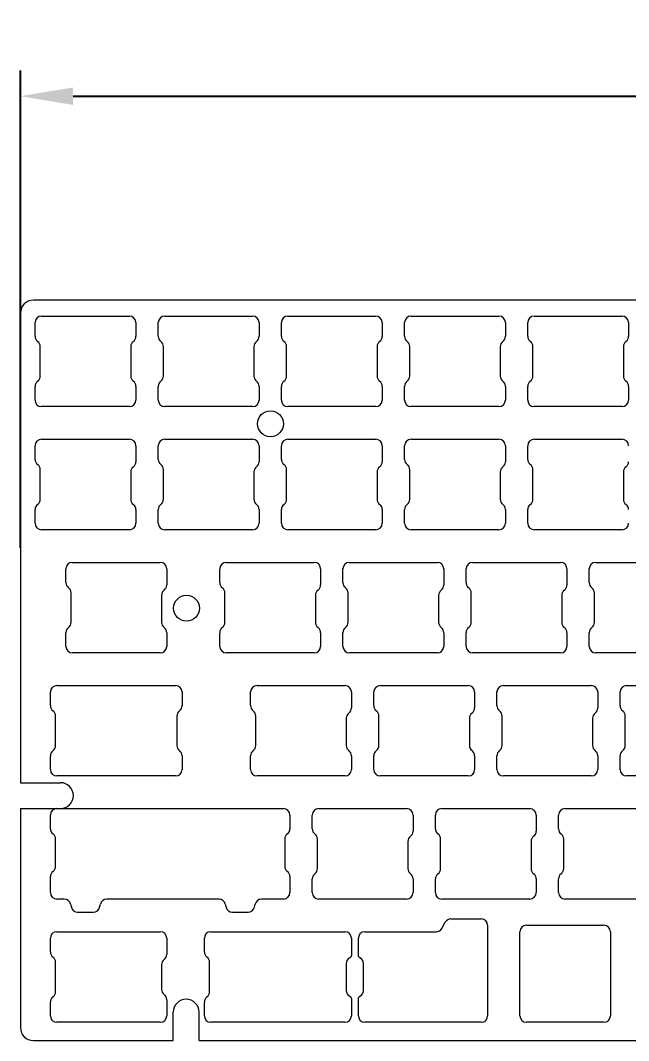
# Model space of a CAD drawing. Header units: millimetres. Extents: x 199 to 380, y 203 to 346.
# Drawn here: x 199.1 to 246.1, y 203.3 to 282.2 of the extents above; entities that cross this region are included whole.
import ezdxf

# ---------------------------------------------------------------- set-up
doc = ezdxf.new("R2010")
doc.units = ezdxf.units.MM
doc.header["$PDSIZE"] = -1
doc.linetypes.add('SLD-实线', pattern=[0])
doc.dimstyles.new('ISO-25', dxfattribs={"dimtxt": 2.5, "dimasz": 2.5, "dimexe": 1.25, "dimexo": 0.625, "dimtad": 1, "dimtxsty": 'Standard', "dimcen": 2.5, "dimadec": 0, "dimazin": 0, "dimtfac": 1, "dimtmove": 0, "dimatfit": 3, "dimfxl": 0, "dimarcsym": 0})

# ---------------------------------------------------------------- blocks, each defined once
blk = doc.blocks.new('*D1')
at = {"color": 0, "lineweight": -2}
for p, q in [((199.097, 241.388), (199.097, 278.333)), ((380.461, 231.913), (380.461, 278.333)), ((203.177, 276.333), (376.381, 276.333))]:
    blk.add_line(p, q, dxfattribs=at)
at = {"color": 0}
for points in [[(203.177, 277.013), (203.177, 275.653), (199.097, 276.333)], [(376.381, 277.013), (376.381, 275.653), (380.461, 276.333)]]:
    blk.add_solid(points, dxfattribs=at)
at = {"layer": 'Defpoints', "color": 0}
for p in [(380.461, 276.333), (199.097, 241.388), (380.461, 231.913)]:
    blk.add_point(p, dxfattribs=at)
at = {"color": 0, "insert": (289.779, 279.899), "char_height": 3.5, "attachment_point": 5}
blk.add_mtext('362,73', dxfattribs=at)

msp = doc.modelspace()

# ---------------------------------------------------------------- linework, layer by layer
at = {"color": 7, "linetype": 'SLD-实线', "lineweight": 15}
for p, q in [((379.4614, 260.551), (200.0971, 260.551)), ((199.097, 259.551), (199.097, 223.2255)), ((200.7282, 259.3202), (207.5278, 259.3202)), ((210.2533, 259.3202), (217.0528, 259.3202)), ((219.7783, 259.3202), (226.5778, 259.3202)), ((229.3033, 259.3202), (236.1028, 259.3202)), ((238.8283, 259.3202), (245.6278, 259.3202)), ((200.2283, 257.7603), (200.2283, 258.8202)), ((208.0278, 258.8202), (208.0278, 257.7603)), ((209.7533, 257.7603), (209.7533, 258.8202)), ((217.5528, 258.8202), (217.5528, 257.7603)), ((219.2783, 257.7603), (219.2783, 258.8202)), ((227.0778, 258.8202), (227.0778, 257.7603)), ((228.8033, 257.7603), (228.8033, 258.8202)), ((236.6028, 258.8202), (236.6028, 257.7603)), ((238.3283, 257.7603), (238.3283, 258.8202)), ((246.1278, 258.8202), (246.1278, 257.7603)), ((200.6288, 254.6811), (200.6288, 256.9598)), ((207.6272, 256.9598), (207.6272, 254.6811)), ((210.1538, 254.6811), (210.1538, 256.9598)), ((217.1522, 256.9598), (217.1522, 254.6811)), ((219.6788, 254.6811), (219.6788, 256.9598)), ((226.6772, 256.9598), (226.6772, 254.6811)), ((229.2038, 254.6811), (229.2038, 256.9598)), ((236.2022, 256.9598), (236.2022, 254.6811)), ((238.7288, 254.6811), (238.7288, 256.9598)), ((245.7272, 256.9598), (245.7272, 254.6811)), ((200.2283, 252.8202), (200.2283, 253.8807)), ((208.0278, 253.8807), (208.0278, 252.8201)), ((209.7533, 252.8202), (209.7533, 253.8807)), ((217.5528, 253.8807), (217.5528, 252.8201)), ((219.2783, 252.8202), (219.2783, 253.8807)), ((227.0778, 253.8807), (227.0778, 252.8202)), ((228.8033, 252.8202), (228.8033, 253.8807)), ((236.6028, 253.8807), (236.6028, 252.8202)), ((238.3283, 252.8202), (238.3283, 253.8807)), ((246.1278, 253.8807), (246.1278, 252.8202)), ((207.5278, 252.3202), (200.7282, 252.3202)), ((217.0528, 252.3202), (210.2532, 252.3202)), ((226.5778, 252.3202), (219.7782, 252.3202)), ((236.1028, 252.3202), (229.3032, 252.3202)), ((245.6278, 252.3202), (238.8282, 252.3202)), ((200.7326, 249.7956), (207.5321, 249.7956)), ((210.2575, 249.7956), (217.0571, 249.7956)), ((219.7826, 249.7956), (226.5821, 249.7956)), ((229.3076, 249.7956), (236.1071, 249.7956)), ((238.8326, 249.7956), (245.6321, 249.7956)), ((200.2326, 248.2357), (200.2326, 249.2956)), ((208.0321, 249.2956), (208.0321, 248.0552)), ((209.7576, 248.2357), (209.7576, 249.2957)), ((217.5571, 249.2956), (217.5571, 248.0552)), ((219.2826, 248.2357), (219.2826, 249.2957)), ((227.0821, 249.2956), (227.0821, 248.0552)), ((228.8076, 248.2357), (228.8076, 249.2956)), ((236.6071, 249.2956), (236.6071, 248.0552)), ((238.3326, 248.2357), (238.3326, 249.2956)), ((200.6331, 245.1566), (200.6331, 247.4353)), ((207.6331, 247.256), (207.6331, 245.1557)), ((210.1581, 245.1566), (210.1581, 247.4353)), ((217.1581, 247.256), (217.1581, 245.1557)), ((219.6831, 245.1566), (219.6831, 247.4353)), ((226.6831, 247.256), (226.6831, 245.1557)), ((229.2081, 245.1566), (229.2081, 247.4353)), ((236.2081, 247.256), (236.2081, 245.1557)), ((238.7331, 245.1566), (238.7331, 247.4353)), ((245.7331, 247.256), (245.7331, 245.1557)), ((200.2326, 243.2956), (200.2326, 244.3561)), ((208.0321, 244.3565), (208.0321, 243.2956)), ((209.7576, 243.2956), (209.7576, 244.3561)), ((217.5571, 244.3565), (217.5571, 243.2956)), ((219.2826, 243.2956), (219.2826, 244.3561)), ((227.0821, 244.3565), (227.0821, 243.2956)), ((228.8076, 243.2956), (228.8076, 244.3561)), ((236.6071, 244.3565), (236.6071, 243.2956)), ((238.3326, 243.2956), (238.3326, 244.3561)), ((207.5321, 242.7956), (200.7325, 242.7956)), ((217.0571, 242.7956), (210.2575, 242.7956)), ((226.5821, 242.7956), (219.7825, 242.7956)), ((236.1071, 242.7956), (229.3075, 242.7956)), ((245.6321, 242.7956), (238.8325, 242.7956)), ((203.1126, 240.2711), (209.9121, 240.2711)), ((215.0173, 240.2683), (221.8169, 240.2683)), ((224.5423, 240.2683), (231.3419, 240.2683)), ((234.0673, 240.2683), (240.8669, 240.2683)), ((243.5923, 240.2683), (250.3919, 240.2683)), ((202.6126, 238.7112), (202.6126, 239.7711)), ((210.4121, 239.7711), (210.4121, 238.5307)), ((214.5173, 238.7084), (214.5173, 239.7683)), ((222.3168, 239.7683), (222.3168, 238.5279)), ((224.0423, 238.7084), (224.0423, 239.7683)), ((231.8418, 239.7683), (231.8418, 238.5279)), ((233.5673, 238.7084), (233.5673, 239.7683)), ((241.3668, 239.7683), (241.3668, 238.5279)), ((243.0923, 238.7084), (243.0923, 239.7683)), ((203.0131, 235.632), (203.0131, 237.9108)), ((210.0131, 237.7315), (210.0131, 235.6311)), ((214.9179, 235.6292), (214.9179, 237.908)), ((221.9179, 237.7287), (221.9179, 235.6283)), ((224.4429, 235.6292), (224.4429, 237.908)), ((231.4429, 237.7287), (231.4429, 235.6283)), ((233.9679, 235.6292), (233.9679, 237.908)), ((240.9679, 237.7287), (240.9679, 235.6283)), ((243.4929, 235.6292), (243.4929, 237.908)), ((202.6126, 233.7711), (202.6126, 234.8316)), ((210.4121, 234.8319), (210.4121, 233.7711)), ((214.5173, 233.7683), (214.5173, 234.8288)), ((222.3168, 234.8291), (222.3168, 233.7683)), ((224.0423, 233.7683), (224.0423, 234.8288)), ((231.8418, 234.8291), (231.8418, 233.7683)), ((233.5673, 233.7683), (233.5673, 234.8288)), ((241.3668, 234.8291), (241.3668, 233.7683)), ((243.0923, 233.7683), (243.0923, 234.8288)), ((209.9121, 233.2711), (203.1125, 233.2711)), ((221.8168, 233.2683), (215.0173, 233.2683)), ((231.3418, 233.2683), (224.5423, 233.2683)), ((240.8669, 233.2683), (234.0673, 233.2683)), ((250.3918, 233.2683), (243.5923, 233.2683)), ((201.9191, 230.7451), (211.1002, 230.7451)), ((217.4011, 230.7457), (224.2007, 230.7457)), ((226.9261, 230.7457), (233.7257, 230.7457)), ((236.4511, 230.7457), (243.2507, 230.7457)), ((245.9761, 230.7457), (252.7757, 230.7457)), ((201.4191, 229.1857), (201.4191, 230.2451)), ((211.6002, 230.2451), (211.6002, 229.1857)), ((216.9011, 229.1858), (216.9011, 230.2457)), ((224.7007, 230.2457), (224.7007, 229.0053)), ((226.4261, 229.1858), (226.4261, 230.2457)), ((234.2257, 230.2457), (234.2257, 229.0053)), ((235.9511, 229.1858), (235.9511, 230.2457)), ((243.7507, 230.2457), (243.7507, 229.0053)), ((245.4761, 229.1858), (245.4761, 230.2457)), ((201.8191, 226.1053), (201.8191, 228.3856)), ((211.2001, 228.3856), (211.2001, 226.1053)), ((217.3017, 226.1066), (217.3017, 228.3853)), ((224.3017, 228.2061), (224.3017, 226.1057)), ((226.8267, 226.1066), (226.8267, 228.3853)), ((233.8267, 228.2061), (233.8267, 226.1057)), ((236.3517, 226.1066), (236.3517, 228.3853)), ((243.3517, 228.2061), (243.3517, 226.1057)), ((245.8767, 226.1066), (245.8767, 228.3853)), ((201.4191, 224.2452), (201.4191, 225.3052)), ((211.6002, 225.3052), (211.6002, 224.2451)), ((216.9011, 224.2457), (216.9011, 225.3062)), ((224.7007, 225.3065), (224.7007, 224.2456)), ((226.4261, 224.2457), (226.4261, 225.3062)), ((234.2257, 225.3065), (234.2257, 224.2456)), ((235.9511, 224.2457), (235.9511, 225.3062)), ((243.7507, 225.3065), (243.7507, 224.2456)), ((245.4761, 224.2456), (245.4761, 225.3062)), ((211.1002, 223.7452), (201.919, 223.7452)), ((224.2007, 223.7457), (217.4011, 223.7457)), ((233.7257, 223.7457), (226.9261, 223.7457)), ((243.2507, 223.7457), (236.4511, 223.7457)), ((252.7757, 223.7457), (245.9761, 223.7457)), ((199.097, 223.2255), (202.1905, 223.2255)), ((199.097, 221.2255), (199.097, 204.276)), ((199.097, 221.2255), (202.1905, 221.2255)), ((201.9189, 221.2201), (219.4349, 221.2201)), ((222.1615, 221.2207), (228.9611, 221.2207)), ((231.6865, 221.2207), (238.486, 221.2207)), ((241.2115, 221.2207), (248.011, 221.2207)), ((201.4189, 219.6607), (201.4189, 220.7201)), ((219.9349, 220.7201), (219.9349, 219.6606)), ((221.6615, 219.6608), (221.6615, 220.7207)), ((229.461, 220.7207), (229.461, 219.4803)), ((231.1865, 219.6608), (231.1865, 220.7207)), ((238.986, 220.7207), (238.986, 219.4803)), ((240.7115, 219.6608), (240.7115, 220.7207)), ((201.8189, 216.7601), (201.8189, 218.8606)), ((219.5349, 218.8607), (219.5349, 216.76)), ((222.0621, 216.5817), (222.0621, 218.8604)), ((229.0621, 218.6811), (229.0621, 216.5808)), ((231.5871, 216.5817), (231.5871, 218.8604)), ((238.5871, 218.6811), (238.5871, 216.5808)), ((241.1121, 216.5817), (241.1121, 218.8604)), ((201.4189, 214.7201), (201.4189, 215.96)), ((219.9349, 215.9601), (219.9349, 214.7201)), ((221.6615, 214.7207), (221.6615, 215.7812)), ((229.461, 215.7816), (229.461, 214.7207)), ((231.1865, 214.7207), (231.1865, 215.7812)), ((238.986, 215.7816), (238.986, 214.7207)), ((240.7115, 214.7207), (240.7115, 215.7812)), ((202.491, 214.2202), (201.9189, 214.2202)), ((214.4559, 214.2202), (205.7718, 214.2202)), ((219.4349, 214.2202), (217.7367, 214.2202)), ((228.961, 214.2207), (222.1615, 214.2207)), ((238.486, 214.2207), (231.6865, 214.2207)), ((248.011, 214.2207), (241.2115, 214.2207)), ((202.9761, 213.8414), (203.0367, 213.5989)), ((203.5218, 213.2201), (204.741, 213.2201)), ((205.2261, 213.5989), (205.2867, 213.8414)), ((214.9409, 213.8414), (215.0016, 213.5989)), ((215.4867, 213.2201), (216.7059, 213.2201)), ((217.1909, 213.5989), (217.2516, 213.8414)), ((231.6788, 211.949), (231.9589, 212.4425)), ((232.3937, 212.6958), (234.7314, 212.6958)), ((201.9191, 211.6958), (209.9099, 211.6958)), ((213.825, 211.6958), (224.1973, 211.6958)), ((225.7314, 211.6958), (231.2439, 211.6958)), ((235.2314, 212.1958), (235.2314, 205.1956)), ((237.7286, 205.1957), (237.7286, 211.7022)), ((238.2286, 212.2022), (244.2286, 212.2022)), ((244.7286, 211.7022), (244.7286, 205.1957)), ((201.4191, 210.1357), (201.4191, 211.1958)), ((210.4099, 211.1958), (210.4099, 209.9558)), ((213.325, 210.1356), (213.325, 211.1958)), ((224.6972, 211.1958), (224.6972, 209.8957)), ((225.2314, 209.8957), (225.2314, 211.1958)), ((201.8191, 207.0553), (201.8191, 209.3356)), ((210.0099, 209.1559), (210.0099, 207.235)), ((213.7249, 207.0552), (213.7249, 209.3357)), ((224.2967, 209.2321), (224.2967, 207.1588)), ((225.6314, 207.1585), (225.6314, 209.2324)), ((201.4191, 205.1957), (201.4191, 206.2552)), ((210.4099, 206.4351), (210.4099, 205.1956)), ((213.325, 205.1957), (213.325, 206.2553)), ((224.6972, 206.4952), (224.6972, 205.1956)), ((225.2314, 205.1957), (225.2314, 206.4952)), ((210.9155, 203.276), (210.9155, 205.4755)), ((212.9155, 203.276), (212.9155, 205.4755)), ((209.9099, 204.6957), (201.919, 204.6957)), ((224.1973, 204.6957), (213.825, 204.6957)), ((234.7314, 204.6957), (225.7314, 204.6957)), ((244.2286, 204.6957), (238.2286, 204.6957)), ((200.0971, 203.276), (210.9155, 203.276)), ((212.9155, 203.276), (276.8405, 203.276))]:
    msp.add_line(p, q, dxfattribs=at)
for centre in [(218.4359, 250.9928), (211.9405, 236.7255)]:
    msp.add_circle(centre, 1, dxfattribs=at)
for centre, radius, start, end in [((200.097, 259.551), 1, 90, 180), ((200.7283, 258.8202), 0.5, 90.001707, 179.99586), ((207.5278, 258.8202), 0.5, 0.000186, 89.995856), ((210.2533, 258.8202), 0.5, 90.000185, 179.99862), ((217.0528, 258.8202), 0.5, 0.000186, 89.998619), ((219.7783, 258.8202), 0.5, 90.000185, 179.99862), ((226.5778, 258.8202), 0.5, 0.001713, 89.995856), ((229.3033, 258.8202), 0.5, 90.000185, 179.99586), ((236.1028, 258.8202), 0.5, 0.000186, 89.998619), ((238.8283, 258.8202), 0.5, 90.000185, 179.99862), ((245.6278, 258.8202), 0.5, 0.000186, 89.998619), ((200.7283, 257.7603), 0.5, 180, 233.17154), ((200.1288, 256.9598), 0.5, 0, 53.17154), ((208.1272, 256.9598), 0.5, 126.82846, 180), ((207.5278, 257.7603), 0.5, 306.82846, 0), ((210.2533, 257.7603), 0.5, 180, 233.17154), ((209.6538, 256.9598), 0.5, 0, 53.17154), ((217.6522, 256.9598), 0.5, 126.82846, 180), ((217.0528, 257.7603), 0.5, 306.82846, 0), ((219.7783, 257.7603), 0.5, 180, 233.17154), ((219.1788, 256.9598), 0.5, 0, 53.17154), ((227.1772, 256.9598), 0.5, 126.82846, 180), ((226.5778, 257.7603), 0.5, 306.82846, 0), ((229.3033, 257.7603), 0.5, 180, 233.17154), ((228.7038, 256.9598), 0.5, 0, 53.17154), ((236.7022, 256.9598), 0.5, 126.82846, 180), ((236.1028, 257.7603), 0.5, 306.82846, 0), ((238.8283, 257.7603), 0.5, 180, 233.17154), ((238.2288, 256.9598), 0.5, 0, 53.17154), ((246.2272, 256.9598), 0.5, 126.82846, 180), ((245.6278, 257.7603), 0.5, 306.82846, 0), ((200.7283, 253.8807), 0.5, 126.82846, 180), ((200.1288, 254.6811), 0.5, 306.82846, 0), ((208.1272, 254.6811), 0.5, 180, 233.17154), ((207.5278, 253.8807), 0.5, 0, 53.17154), ((210.2533, 253.8807), 0.5, 126.82846, 180), ((209.6538, 254.6811), 0.5, 306.82846, 0), ((217.6522, 254.6811), 0.5, 180, 233.17154), ((217.0528, 253.8807), 0.5, 0, 53.17154), ((219.7783, 253.8807), 0.5, 126.82846, 180), ((219.1788, 254.6811), 0.5, 306.82846, 0), ((227.1772, 254.6811), 0.5, 180, 233.17154), ((226.5778, 253.8807), 0.5, 0, 53.17154), ((229.3033, 253.8807), 0.5, 126.82846, 180), ((228.7038, 254.6811), 0.5, 306.82846, 0), ((236.7022, 254.6811), 0.5, 180, 233.17154), ((236.1028, 253.8807), 0.5, 0, 53.17154), ((238.8283, 253.8807), 0.5, 126.82846, 180), ((238.2288, 254.6811), 0.5, 306.82846, 0), ((246.2272, 254.6811), 0.5, 180, 233.17154), ((245.6278, 253.8807), 0.5, 0, 53.17154), ((200.7283, 252.8202), 0.5, 180.000142, 269.998621), ((207.5278, 252.8202), 0.5, 270.000185, 359.995864), ((210.2533, 252.8202), 0.5, 180.001706, 269.995863), ((217.0528, 252.8202), 0.5, 270.000185, 359.995864), ((219.7783, 252.8202), 0.5, 180.000142, 269.998621), ((226.5778, 252.8202), 0.5, 270.000185, 359.998621), ((229.3033, 252.8202), 0.5, 180.000142, 269.998621), ((236.1028, 252.8202), 0.5, 270.000185, 359.998621), ((238.8283, 252.8202), 0.5, 180.000142, 269.995863), ((245.6278, 252.8202), 0.5, 270.000185, 359.998621), ((200.7326, 249.2956), 0.5, 90.000185, 179.99862), ((207.5321, 249.2956), 0.5, 0.000186, 89.995856), ((210.2576, 249.2956), 0.5, 90.001707, 179.99586), ((217.0571, 249.2956), 0.5, 0.000186, 89.998619), ((219.7826, 249.2956), 0.5, 90.000185, 179.99586), ((226.5821, 249.2956), 0.5, 0.001713, 89.995856), ((229.3076, 249.2956), 0.5, 90.000185, 179.99862), ((236.1071, 249.2956), 0.5, 0.000186, 89.998619), ((238.8326, 249.2956), 0.5, 90.000185, 179.99862), ((245.6321, 249.2956), 0.5, 0.000186, 89.998619), ((200.7326, 248.2357), 0.5, 180, 233.17154), ((200.1331, 247.4353), 0.5, 0, 53.17154), ((207.5321, 248.0552), 0.5, 306.945686, 0), ((210.2576, 248.2357), 0.5, 180, 233.17154), ((209.6581, 247.4353), 0.5, 0, 53.17154), ((217.0571, 248.0552), 0.5, 306.945686, 0), ((219.7826, 248.2357), 0.5, 180, 233.17154), ((219.1831, 247.4353), 0.5, 0, 53.17154), ((226.5821, 248.0552), 0.5, 306.945686, 0), ((229.3076, 248.2357), 0.5, 180, 233.17154), ((228.7081, 247.4353), 0.5, 0, 53.17154), ((236.1071, 248.0552), 0.5, 306.945686, 0), ((238.8326, 248.2357), 0.5, 180, 233.17154), ((238.2331, 247.4353), 0.5, 0, 53.17154), ((245.6321, 248.0552), 0.5, 306.945686, 360), ((208.1331, 247.256), 0.5, 126.945686, 180), ((217.6581, 247.256), 0.5, 126.945686, 180), ((227.1831, 247.256), 0.5, 126.945686, 180), ((236.7081, 247.256), 0.5, 126.945686, 180), ((246.2331, 247.256), 0.5, 126.945686, 180), ((200.7326, 244.3561), 0.5, 126.82846, 180), ((200.1331, 245.1566), 0.5, 306.82846, 0), ((208.1331, 245.1557), 0.5, 180, 233.054314), ((207.5321, 244.3565), 0.5, 0, 53.054314), ((210.2576, 244.3561), 0.5, 126.82846, 180), ((209.6581, 245.1566), 0.5, 306.82846, 0), ((217.6581, 245.1557), 0.5, 180, 233.054314), ((217.0571, 244.3565), 0.5, 0, 53.054314), ((219.7826, 244.3561), 0.5, 126.82846, 180), ((219.1831, 245.1566), 0.5, 306.82846, 0), ((227.1831, 245.1557), 0.5, 180, 233.054314), ((226.5821, 244.3565), 0.5, 0, 53.054314), ((229.3076, 244.3561), 0.5, 126.82846, 180), ((228.7081, 245.1566), 0.5, 306.82846, 0), ((236.7081, 245.1557), 0.5, 180, 233.054314), ((236.1071, 244.3565), 0.5, 0, 53.054314), ((238.8326, 244.3561), 0.5, 126.82846, 180), ((238.2331, 245.1566), 0.5, 306.82846, 0), ((246.2331, 245.1557), 0.5, 180, 233.054314), ((245.6321, 244.3565), 0.5, 0, 53.054314), ((200.7326, 243.2956), 0.5, 180.000142, 269.995863), ((207.5321, 243.2956), 0.5, 270.000185, 359.998621), ((210.2576, 243.2956), 0.5, 180.000142, 269.998621), ((217.0571, 243.2956), 0.5, 270.000185, 359.998621), ((219.7826, 243.2956), 0.5, 180.000142, 269.998621), ((226.5821, 243.2956), 0.5, 270.000185, 359.998621), ((229.3076, 243.2956), 0.5, 180.000142, 269.998621), ((236.1071, 243.2956), 0.5, 270.001711, 359.998621), ((238.8326, 243.2956), 0.5, 180.000142, 269.998621), ((245.6321, 243.2956), 0.5, 270.000185, 359.998621), ((203.1126, 239.7711), 0.5, 90.000185, 179.99586), ((209.9121, 239.7711), 0.5, 0.001713, 89.995856), ((215.0173, 239.7683), 0.5, 90.000185, 179.99862), ((221.8168, 239.7683), 0.5, 0.000186, 89.995856), ((224.5423, 239.7683), 0.5, 90.000185, 179.99862), ((231.3418, 239.7683), 0.5, 0.000186, 89.995856), ((234.0673, 239.7683), 0.5, 90.000185, 179.99862), ((240.8668, 239.7683), 0.5, 0.001713, 89.995856), ((243.5923, 239.7683), 0.5, 90.001707, 179.99586), ((203.1126, 238.7112), 0.5, 180, 233.17154), ((209.9121, 238.5307), 0.5, 306.945686, 0), ((215.0173, 238.7084), 0.5, 180, 233.17154), ((221.8168, 238.5279), 0.5, 306.945686, 0), ((224.5423, 238.7084), 0.5, 180, 233.17154), ((231.3418, 238.5279), 0.5, 306.945686, 0), ((234.0673, 238.7084), 0.5, 180, 233.17154), ((240.8668, 238.5279), 0.5, 306.945686, 360), ((243.5923, 238.7084), 0.5, 180, 233.17154), ((202.5131, 237.9108), 0.5, 0, 53.17154), ((210.5131, 237.7315), 0.5, 126.945686, 180), ((214.4179, 237.908), 0.5, 0, 53.17154), ((222.4179, 237.7287), 0.5, 126.945686, 180), ((223.9429, 237.908), 0.5, 0, 53.17154), ((231.9429, 237.7287), 0.5, 126.945686, 180), ((233.4679, 237.908), 0.5, 0, 53.17154), ((241.4679, 237.7287), 0.5, 126.945686, 180), ((242.9929, 237.908), 0.5, 0, 53.17154), ((203.1126, 234.8316), 0.5, 126.82846, 180), ((202.5131, 235.632), 0.5, 306.82846, 0), ((210.5131, 235.6312), 0.5, 180, 233.054314), ((209.9121, 234.8319), 0.5, 0, 53.054314), ((215.0173, 234.8288), 0.5, 126.82846, 180), ((214.4179, 235.6292), 0.5, 306.82846, 0), ((222.4179, 235.6283), 0.5, 180, 233.054314), ((221.8168, 234.8291), 0.5, 0, 53.054314), ((224.5423, 234.8288), 0.5, 126.82846, 180), ((223.9429, 235.6292), 0.5, 306.82846, 0), ((231.9429, 235.6283), 0.5, 180, 233.054314), ((231.3418, 234.8291), 0.5, 0, 53.054314), ((234.0673, 234.8288), 0.5, 126.82846, 180), ((233.4679, 235.6292), 0.5, 306.82846, 0), ((241.4679, 235.6283), 0.5, 180, 233.054314), ((240.8668, 234.8291), 0.5, 0, 53.054314), ((243.5923, 234.8288), 0.5, 126.82846, 180), ((242.9929, 235.6292), 0.5, 306.82846, 0), ((203.1126, 233.7711), 0.5, 180.000142, 269.998621), ((209.9121, 233.7711), 0.5, 270.000185, 359.998621), ((215.0173, 233.7683), 0.5, 180.000142, 269.998621), ((221.8168, 233.7683), 0.5, 270.000185, 359.995864), ((224.5423, 233.7683), 0.5, 180.000142, 269.998621), ((231.3418, 233.7683), 0.5, 270.000185, 359.998621), ((234.0673, 233.7683), 0.5, 180.000142, 269.998621), ((240.8668, 233.7683), 0.5, 270.001711, 359.995864), ((243.5923, 233.7683), 0.5, 180.000142, 269.998621), ((201.9191, 230.2451), 0.5, 90.000185, 179.99862), ((211.1002, 230.2451), 0.5, 0.000186, 89.998619), ((217.4011, 230.2457), 0.5, 90.000185, 179.99862), ((224.2007, 230.2457), 0.5, 0.000186, 89.998619), ((226.9261, 230.2457), 0.5, 90.000185, 179.99586), ((233.7257, 230.2457), 0.5, 0.000186, 89.998619), ((236.4511, 230.2457), 0.5, 90.001707, 179.99586), ((243.2507, 230.2457), 0.5, 0.000186, 89.998619), ((245.9761, 230.2457), 0.5, 90.000185, 179.99862), ((201.9191, 229.1857), 0.5, 180, 233.134541), ((211.1002, 229.1857), 0.5, 306.865459, 0), ((217.4011, 229.1858), 0.5, 180, 233.17154), ((224.2007, 229.0053), 0.5, 306.945686, 0), ((226.9261, 229.1858), 0.5, 180, 233.17154), ((233.7257, 229.0053), 0.5, 306.945686, 0), ((236.4511, 229.1858), 0.5, 180, 233.17154), ((243.2507, 229.0053), 0.5, 306.945686, 0), ((245.9761, 229.1858), 0.5, 180, 233.17154), ((201.3191, 228.3856), 0.5, 0, 53.134541), ((211.7001, 228.3856), 0.5, 126.865459, 180), ((216.8017, 228.3853), 0.5, 360, 53.17154), ((224.8017, 228.2061), 0.5, 126.945686, 180), ((226.3267, 228.3853), 0.5, 360, 53.17154), ((234.3267, 228.2061), 0.5, 126.945686, 180), ((235.8517, 228.3853), 0.5, 0, 53.17154), ((243.8517, 228.2061), 0.5, 126.945686, 180), ((245.3767, 228.3853), 0.5, 360, 53.17154), ((201.3191, 226.1053), 0.5, 306.865459, 0), ((211.7001, 226.1053), 0.5, 180, 233.134541), ((216.8017, 226.1066), 0.5, 306.82846, 0), ((224.8017, 226.1057), 0.5, 180, 233.054314), ((226.3267, 226.1066), 0.5, 306.82846, 0), ((234.3267, 226.1057), 0.5, 180, 233.054314), ((235.8517, 226.1066), 0.5, 306.82846, 0), ((243.8517, 226.1057), 0.5, 180, 233.054314), ((245.3767, 226.1066), 0.5, 306.82846, 0), ((201.9191, 225.3053), 0.5, 126.865459, 180), ((211.1002, 225.3053), 0.5, 0, 53.134541), ((217.4011, 225.3062), 0.5, 126.82846, 180), ((224.2007, 225.3065), 0.5, 0, 53.054314), ((226.9261, 225.3062), 0.5, 126.82846, 180), ((233.7257, 225.3065), 0.5, 0, 53.054314), ((236.4511, 225.3062), 0.5, 126.82846, 180), ((243.2507, 225.3065), 0.5, 0, 53.054314), ((245.9761, 225.3062), 0.5, 126.82846, 180), ((201.9191, 224.2452), 0.5, 180.000142, 269.998621), ((211.1002, 224.2452), 0.5, 270.000185, 359.998621), ((217.4011, 224.2457), 0.5, 180.000142, 269.995863), ((224.2007, 224.2457), 0.5, 270.001711, 359.995864), ((226.9261, 224.2457), 0.5, 180.000142, 269.998621), ((233.7257, 224.2457), 0.5, 270.000185, 359.998621), ((236.4511, 224.2457), 0.5, 180.000142, 269.995863), ((243.2507, 224.2457), 0.5, 270.000185, 359.998621), ((245.9761, 224.2457), 0.5, 180.001706, 269.995863), ((202.1905, 222.2255), 1, 270, 90), ((201.9189, 220.7201), 0.5, 90.000185, 179.99586), ((219.4349, 220.7201), 0.5, 0.000186, 89.995856), ((222.1615, 220.7207), 0.5, 90.001707, 179.99862), ((228.961, 220.7207), 0.5, 0.000186, 89.995856), ((231.6865, 220.7207), 0.5, 90.001707, 179.99862), ((238.486, 220.7207), 0.5, 0.000186, 89.998619), ((241.2115, 220.7207), 0.5, 90.000185, 179.99862), ((201.9189, 219.6607), 0.5, 180, 233.134541), ((219.4349, 219.6606), 0.5, 306.871627, 0), ((222.1615, 219.6608), 0.5, 180, 233.17154), ((228.961, 219.4803), 0.5, 306.945686, 0), ((231.6865, 219.6608), 0.5, 180, 233.17154), ((238.486, 219.4803), 0.5, 306.945686, 0), ((241.2115, 219.6608), 0.5, 180, 233.17154), ((201.3189, 218.8606), 0.5, 0, 53.134541), ((220.0349, 218.8607), 0.5, 126.871627, 180), ((221.5621, 218.8604), 0.5, 360, 53.17154), ((229.5621, 218.6811), 0.5, 126.945686, 180), ((231.0871, 218.8604), 0.5, 0, 53.17154), ((239.0871, 218.6811), 0.5, 126.945686, 180), ((240.6121, 218.8604), 0.5, 0, 53.17154), ((201.9189, 215.96), 0.5, 126.865459, 180), ((201.3189, 216.7601), 0.5, 306.865459, 0), ((220.0349, 216.76), 0.5, 180, 233.128373), ((219.4349, 215.9601), 0.5, 0, 53.128373), ((221.5621, 216.5817), 0.5, 306.82846, 0), ((229.5621, 216.5808), 0.5, 180, 233.054314), ((231.0871, 216.5817), 0.5, 306.82846, 0), ((239.0871, 216.5808), 0.5, 180, 233.054314), ((240.6121, 216.5817), 0.5, 306.82846, 0), ((222.1615, 215.7812), 0.5, 126.82846, 180), ((228.961, 215.7816), 0.5, 0, 53.054314), ((231.6865, 215.7812), 0.5, 126.82846, 180), ((238.486, 215.7816), 0.5, 0, 53.054314), ((241.2115, 215.7812), 0.5, 126.82846, 180), ((201.9189, 214.7202), 0.5, 180.000142, 269.998621), ((219.4349, 214.7202), 0.5, 270.000185, 359.995864), ((222.1615, 214.7207), 0.5, 180.000142, 269.998621), ((228.961, 214.7207), 0.5, 270.000185, 359.995864), ((231.6865, 214.7207), 0.5, 180.000142, 269.995863), ((238.486, 214.7207), 0.5, 270.000185, 359.995864), ((241.2115, 214.7207), 0.5, 180.000142, 269.998621), ((202.491, 213.7202), 0.5, 14.036243, 90), ((205.7718, 213.7202), 0.5, 90, 165.963757), ((214.4559, 213.7202), 0.5, 14.036243, 90), ((217.7367, 213.7202), 0.5, 90, 165.963757), ((203.5218, 213.7202), 0.5, 194.036243, 270), ((204.741, 213.7202), 0.5, 270, 345.963757), ((215.4867, 213.7202), 0.5, 194.036243, 270), ((216.7059, 213.7202), 0.5, 270, 345.963757), ((232.3937, 212.1958), 0.5, 90, 150.42446), ((234.7314, 212.1958), 0.5, 0, 90), ((201.9191, 211.1958), 0.5, 90.000185, 179.99862), ((209.9099, 211.1958), 0.5, 0.001713, 89.995856), ((213.825, 211.1958), 0.5, 90.000185, 179.99862), ((224.1972, 211.1958), 0.5, 0.001713, 89.995856), ((225.7314, 211.1958), 0.5, 90.000185, 179.99862), ((231.2439, 212.1958), 0.5, 270, 330.42446), ((238.2286, 211.7022), 0.5, 90, 180), ((244.2286, 211.7022), 0.5, 0, 90), ((201.9191, 210.1357), 0.5, 180, 233.134541), ((209.9099, 209.9558), 0.5, 306.871627, 0), ((213.825, 210.1356), 0.5, 180, 233.128373), ((201.3191, 209.3356), 0.5, 0, 53.134541), ((210.5099, 209.1559), 0.5, 126.871627, 180), ((213.2249, 209.3357), 0.5, 0, 53.128373), ((224.7967, 209.2321), 0.5, 116.866695, 180), ((225.1314, 209.2324), 0.5, 0, 63.075016), ((201.3191, 207.0553), 0.5, 306.865459, 0), ((210.5099, 207.235), 0.5, 180, 233.128373), ((209.9099, 206.4351), 0.5, 0, 53.128373), ((213.2249, 207.0552), 0.5, 306.871627, 0), ((224.7967, 207.1588), 0.5, 180, 243.130024), ((225.1314, 207.1585), 0.5, 296.924931, 0), ((201.9191, 206.2552), 0.5, 126.865459, 180), ((211.9155, 205.4755), 1, 0, 180), ((213.825, 206.2553), 0.5, 126.871627, 180), ((201.9191, 205.1957), 0.5, 180.000142, 269.998621), ((209.9099, 205.1957), 0.5, 270.000185, 359.995864), ((213.825, 205.1957), 0.5, 180.000142, 269.998621), ((224.1972, 205.1957), 0.5, 270.001711, 359.995864), ((225.7314, 205.1957), 0.5, 180.000142, 269.998621), ((234.7314, 205.1957), 0.5, 270.001711, 359.995864), ((238.2286, 205.1957), 0.5, 180, 270), ((244.2286, 205.1957), 0.5, 270, 0), ((200.097, 204.276), 1, 180, 270)]:
    msp.add_arc(centre, radius, start, end, dxfattribs=at)
for points, knots in [([(224.6972, 209.8957), (224.6968, 209.8848), (224.696, 209.8629), (224.6894, 209.8307), (224.6787, 209.7994), (224.6591, 209.7601), (224.6258, 209.715), (224.5891, 209.6905), (224.5707, 209.6782)], [0, 0, 0, 0, 0.12510378, 0.24874632, 0.37312374, 0.50039415, 0.74859393, 1, 1, 1, 1]), ([(225.3578, 209.6783), (225.3485, 209.6841), (225.3299, 209.6955), (225.3052, 209.7172), (225.2833, 209.742), (225.2588, 209.7784), (225.2361, 209.8296), (225.233, 209.8736), (225.2314, 209.8957)], [0, 0, 0, 0, 0.1249721, 0.2485656, 0.3729886, 0.5004059, 0.748797, 1, 1, 1, 1]), ([(224.5706, 206.7127), (224.58, 206.7069), (224.5986, 206.6955), (224.6233, 206.6738), (224.6452, 206.649), (224.6698, 206.6126), (224.6926, 206.5613), (224.6957, 206.5173), (224.6972, 206.4951)], [0, 0, 0, 0, 0.1249725, 0.2485637, 0.3729853, 0.5004054, 0.7487969, 1, 1, 1, 1]), ([(225.2314, 206.4951), (225.2318, 206.5061), (225.2326, 206.528), (225.2392, 206.5601), (225.2499, 206.5914), (225.2695, 206.6306), (225.3027, 206.6757), (225.3394, 206.7002), (225.3579, 206.7125)], [0, 0, 0, 0, 0.1251088, 0.2487491, 0.373117, 0.5003708, 0.7484507, 1, 1, 1, 1])]:
    msp.add_open_spline(points, degree=3, knots=knots, dxfattribs=at)

# ---------------------------------------------------------------- dimensions: what is measured, and where the dimension line sits
dim = msp.add_linear_dim(base=(380.4614, 276.3333), p1=(199.097, 241.3882), p2=(380.4614, 231.9135), dimstyle='ISO-25', override={"dimtxt": 3.5, "dimasz": 4.08, "dimexe": 2, "dimexo": 0, "dimgap": 1.524, "dimtih": 1, "dimtoh": 1, "dimlfac": 2, "dimzin": 0, "dimadec": 2, "dimtzin": 0})
dim.commit()
dim.dimension.update_dxf_attribs({"geometry": '*D1', "text_midpoint": (289.7792, 279.8989)})

doc.saveas('drawing.dxf')
